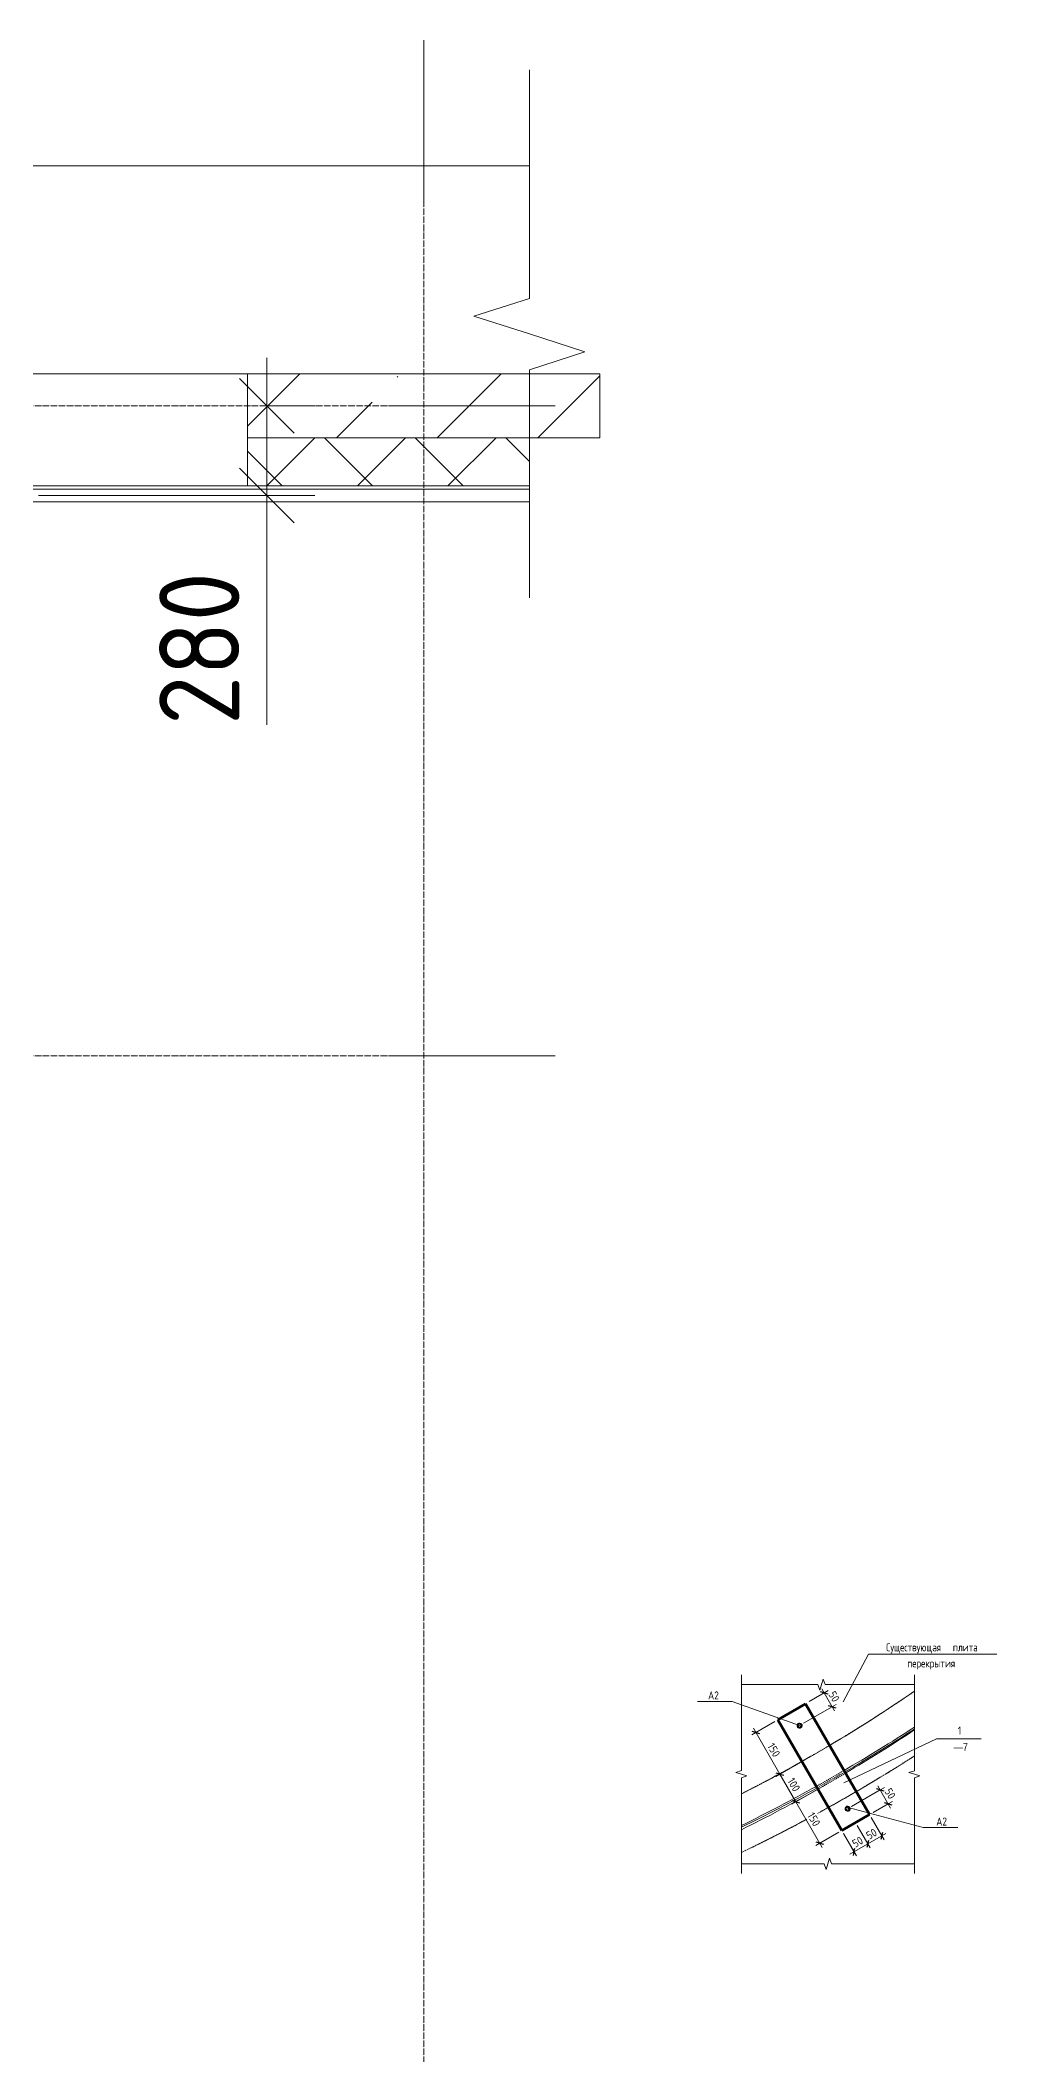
# Model space of a CAD drawing. Header units: millimetres. Extents: x 44859 to 70796, y 2088 to 13060.
# Drawn here: x 66352 to 69338, y 6389 to 12682 of the extents above; entities that cross this region are included whole.
import ezdxf

# ---------------------------------------------------------------- set-up
doc = ezdxf.new("R2010")
doc.units = ezdxf.units.MM
for name, pattern in [('01 Штриховая _2 мм_', [3, 2, -1]), ('01 Штриховая _4 мм_', [6, 3.5, -2.5]), ('02 Штрихпунктирная _20 мм_', [25, 20, -2.5, 0, -2.5])]:
    doc.linetypes.add(name, pattern=pattern)
for name, color, linetype, lineweight in [('AA_Dim', 7, 'Continuous', 9), ('AA_Dim-10', 7, 'Continuous', 9), ('AA_Dim-100', 7, 'Continuous', 9), ('AA_Linii', 7, 'Continuous', 9), ('AA_Oformlenie', 7, 'Continuous', 9), ('AA_Vinoska', 7, 'Continuous', 9), ('AF_Balki', 7, 'Continuous', 20), ('KR_Detal', 7, 'Continuous', 18), ('KR_Fundament', 7, 'Continuous', 20), ('Оси', 7, 'Continuous', 9)]:
    doc.layers.add(name, color=color, linetype=linetype, lineweight=lineweight)
doc.styles.add('GOST Common_2', font='GOST_Common.ttf', dxfattribs={"width": 0.85, "height": 25})
doc.styles.add('ISOCPEUR_4', font='isocpeur.TTF', dxfattribs={"width": 0.9, "height": 250})
doc.styles.add('ISOCPEUR_8', font='isocpeur.TTF', dxfattribs={"width": 0.9, "height": 25})
doc.styles.add('ISOCPEUR_9', font='isocpeur.TTF', dxfattribs={"width": 0.85, "height": 25})
doc.styles.add('Mipgost', font='mipgost.ttf', dxfattribs={"width": 0.85, "height": 25})
doc.dimstyles.new('05_Округл_5мм__непрозр__2', dxfattribs={"dimscale": 304.8, "dimtxt": 25.068874, "dimasz": 0.055774, "dimexe": 0.049213, "dimexo": 0.032808, "dimgap": 0.003281, "dimtad": 1, "dimdec": 0, "dimrnd": 5, "dimdsep": 46, "dimtxsty": 'ISOCPEUR_8', "dimblk1": 'OBLIQUE', "dimblk2": 'OBLIQUE', "dimsah": 1, "dimcen": 0.09, "dimdle": 0.049213, "dimazin": 0, "dimtfac": 1, "dimtdec": 4, "dimtix": 1, "dimtmove": 0, "dimatfit": 3, "dimfxl": 1, "dimtvp": 1, "dimtfill": 1, "dimtolj": 1, "dimtzin": 0, "dimlwd": 18, "dimlwe": 18, "dimarcsym": 2})
doc.dimstyles.new('05_Округл_5мм__прозр__1', dxfattribs={"dimscale": 304.8, "dimtxt": 250.688742, "dimasz": 0.557743, "dimexe": 0.492126, "dimexo": 0.328084, "dimgap": 0.032808, "dimtad": 1, "dimdec": 0, "dimrnd": 5, "dimdsep": 46, "dimtxsty": 'ISOCPEUR_4', "dimblk1": 'OBLIQUE', "dimblk2": 'OBLIQUE', "dimsah": 1, "dimcen": 0.09, "dimdle": 0.492126, "dimazin": 0, "dimtfac": 1, "dimtdec": 4, "dimtix": 1, "dimtmove": 1, "dimatfit": 3, "dimfxl": 1, "dimtvp": 1, "dimtolj": 1, "dimtzin": 0, "dimlwd": 18, "dimlwe": 18, "dimarcsym": 2})
doc.dimstyles.new('05_Округл_5мм__прозр__2', dxfattribs={"dimscale": 304.8, "dimtxt": 25.068874, "dimasz": 0.055774, "dimexe": 0.049213, "dimexo": 0.032808, "dimgap": 0.003281, "dimtad": 1, "dimdec": 0, "dimrnd": 5, "dimdsep": 46, "dimtxsty": 'ISOCPEUR_8', "dimblk1": 'OBLIQUE', "dimblk2": 'OBLIQUE', "dimsah": 1, "dimcen": 0.09, "dimdle": 0.049213, "dimazin": 0, "dimtfac": 1, "dimtdec": 4, "dimtix": 1, "dimtmove": 0, "dimatfit": 3, "dimfxl": 1, "dimtvp": 1, "dimtolj": 1, "dimtzin": 0, "dimlwd": 18, "dimlwe": 18, "dimarcsym": 2})

# ---------------------------------------------------------------- blocks, each defined once
blk = doc.blocks.new('252_Швеллер полки параллельные _НесКаркас_Балка_ - 20П-4066187-Схема расположения плиты покрытия входной группы')
at = {"layer": 'AF_Balki', "linetype": '01 Штриховая _4 мм_', "lineweight": 18}
for p, q in [((4181, 1547.4), (4229.1, 1488.6)), ((-24.2, -20.7), (-23.9, 55.3))]:
    blk.add_line(p, q, dxfattribs=at)
for radius, start, end in [(6603.8, 269.79264, 309.28044), (6674.6, 269.79264, 309.28044), (6679.8, 269.79264, 309.28044), (6674.6, 306.63321, 309.14202), (6674.6, 305.80092, 306.6119), (6674.6, 303.97235, 305.70864), (6674.6, 302.96194, 303.94718), (6674.6, 301.30415, 302.90657), (6674.6, 300.23422, 301.27339), (6674.6, 298.62231, 300.19467), (6674.6, 297.54359, 298.58276), (6674.6, 295.91041, 297.51282), (6674.6, 294.8698, 295.85504), (6674.6, 293.10834, 294.84463), (6674.6, 292.20507, 293.01605), (6674.6, 289.67496, 292.18377), (6674.6, 286.88931, 289.39812), (6674.6, 286.05702, 286.86801), (6674.6, 284.22845, 285.96474), (6674.6, 281.56025, 283.16267), (6674.6, 283.21804, 284.20328), (6674.6, 277.79969, 278.83886), (6674.6, 278.87841, 280.45077), (6674.6, 280.49032, 281.52949), (6674.6, 273.36444, 275.10073), (6674.6, 275.1259, 276.11114), (6674.6, 276.16651, 277.76893), (6674.6, 269.93106, 272.43987), (6674.6, 272.46117, 273.27216)]:
    blk.add_arc((0, 6659.1), radius, start, end, dxfattribs=at)
blk = doc.blocks.new('011_ЛинияОбрыва _ЭлУзла_Линия_ - Тип 1-4121639-Схема расположения плиты покрытия входной группы')
at = {"layer": 'AA_Oformlenie'}
blk.add_line((8662.6, 0), (17100, 0), dxfattribs=at)
blk = doc.blocks.new('011_ЛинияОбрыва _ЭлУзла_Линия_ - Тип 1-4120930-Схема расположения плиты покрытия входной группы')
at = {"layer": 'AA_Oformlenie'}
for p, q in [((0, 0), (415, 0)), ((637.6, 0), (650, 0)), ((650, 0), (850, 0)), ((850, 0), (1050, 0))]:
    blk.add_line(p, q, dxfattribs=at)
blk = doc.blocks.new('354_Прокат Лист _НесКаркас_РабПлоск_ - 354_Прокат Лист _НесКаркас_РабПлоск_-4124492-Схема расположения плиты покрытия входа - фрагмент 1')
at = {"layer": 'AF_Balki', "lineweight": 50}
for p, q in [((0, -200), (0, 200)), ((0, 200), (100, 200)), ((100, 200), (100, -200)), ((100, -200), (0, -200))]:
    blk.add_line(p, q, dxfattribs=at)
blk = doc.blocks.new('354_Анкер клиновой _СоедНесК_РабПлоск_ - M8x75_20-4124647-Схема расположения плиты покрытия входа - фрагмент 1')
at = {"layer": 'KR_Detal', "lineweight": 20}
for start, end in [(120, 180), (90, 120), (60, 90), (360, 60), (180, 240), (240, 270), (270, 300), (300, 360)]:
    blk.add_arc((0, 0), 6.5, start, end, dxfattribs=at)
for points in [[(-6.5, 3.8), (-6, 4), (-4.9, 4.7), (-3.8, 5.3), (-3.2, 5.6)], [(-6.5, 0), (-6.5, 0.7), (-6.5, 2), (-6.5, 3.2), (-6.5, 3.8)], [(-3.2, 5.6), (-2.7, 6), (-1.6, 6.6), (-0.5, 7.2), (0, 7.5)], [(0, 7.5), (0.5, 7.2), (1.6, 6.6), (2.7, 6), (3.3, 5.6)], [(3.3, 5.6), (3.8, 5.3), (4.9, 4.7), (6, 4), (6.5, 3.8)], [(6.5, 3.8), (6.5, 3.2), (6.5, 2), (6.5, 0.7), (6.5, 0)], [(-6.5, -3.8), (-6.5, -3.2), (-6.5, -2), (-6.5, -0.7), (-6.5, 0)], [(-3.2, -5.6), (-3.8, -5.3), (-4.9, -4.7), (-6, -4), (-6.5, -3.8)], [(0, -7.5), (-0.5, -7.2), (-1.6, -6.6), (-2.7, -6), (-3.2, -5.6)], [(3.3, -5.6), (2.7, -6), (1.6, -6.6), (0.5, -7.2), (0, -7.5)], [(6.5, -3.8), (6, -4), (4.9, -4.7), (3.8, -5.3), (3.3, -5.6)], [(6.5, 0), (6.5, -0.7), (6.5, -2), (6.5, -3.2), (6.5, -3.8)]]:
    blk.add_open_spline(points, degree=3, dxfattribs=at)
blk = doc.blocks.new('252_Швеллер полки параллельные _НесКаркас_Балка_ - 20П-4066185-Схема расположения плиты покрытия входа - фрагмент 1')
at = {"layer": 'AF_Balki', "linetype": '01 Штриховая _4 мм_', "lineweight": 9}
blk.add_line((2147.4, 417.2), (2163.4, 424.6), dxfattribs=at)
at = {"layer": 'AF_Balki', "linetype": '01 Штриховая _4 мм_', "lineweight": 9, "flags": 128}
for points in [[(2602.7, 656.1), (2619.2, 665.7), (2692, 710)], [(2397.5, 541.3), (2448.2, 568.2), (2534.2, 616.1), (2584.3, 645.3)], [(2177.3, 431), (2185, 434.6), (2273.6, 477.4), (2361.3, 522), (2378.5, 531.1)]]:
    blk.add_lwpolyline(points, dxfattribs=at)
at = {"layer": 'AF_Balki'}
for start, end in [(299.35463, 302.29287), (295.23277, 298.21801)]:
    blk.add_arc((0, 5062.7), 5042, start, end, dxfattribs=at)
at = {"layer": 'AF_Balki', "lineweight": 9}
for start, end in [(299.35448, 302.2526), (295.19744, 298.21912)]:
    blk.add_arc((0, 5062.7), 5047.2, start, end, dxfattribs=at)
at = {"layer": 'AF_Balki', "linetype": '01 Штриховая _4 мм_', "lineweight": 9}
for radius, start, end in [(5118, 294.81082, 301.74438), (5042, 298.21858, 299.35406), (5047.2, 298.21968, 299.35392)]:
    blk.add_arc((0, 5062.7), radius, start, end, dxfattribs=at)
blk = doc.blocks.new('354_Шайба_ГОСТ 11371-78_СоедНесК_РабПлоск_ - Шайба_ГОСТ 11371-78-V10-Схема расположения плиты покрытия входа - фрагмент 1')
at = {"layer": 'KR_Detal', "lineweight": 20}
for start, end in [(0, 180), (180, 0)]:
    blk.add_arc((0, 0), 8, start, end, dxfattribs=at)
at = {"layer": 'KR_Detal', "linetype": '01 Штриховая _4 мм_', "lineweight": 9}
for start, end in [(0, 180), (180, 360)]:
    blk.add_arc((0, 0), 4.2, start, end, dxfattribs=at)
blk = doc.blocks.new('011_ЛинияОбрыва _ЭлУзла_Линия_ - Тип 1-3921515-Схема расположения плиты покрытия входа - фрагмент 1')
at = {"layer": 'AA_Oformlenie'}
for p, q in [((40, 0), (279, 0)), ((301.3, 0), (580, 0))]:
    blk.add_line(p, q, dxfattribs=at)
blk = doc.blocks.new('011_ЛинияОбрыва _ЭлУзла_Линия_ - Тип 1-4125547-Схема расположения плиты покрытия входа - фрагмент 1')
at = {"layer": 'AA_Oformlenie'}
for p, q in [((0, 0), (259, 0)), ((281.3, 0), (540, 0))]:
    blk.add_line(p, q, dxfattribs=at)
blk = doc.blocks.new('011_ЛинияОбрыва _ЭлУзла_Линия_ - Тип 1-4125472-Схема расположения плиты покрытия входа - фрагмент 1')
at = {"layer": 'AA_Oformlenie'}
for p, q in [((0, 0), (269, 0)), ((291.3, 0), (560, 0))]:
    blk.add_line(p, q, dxfattribs=at)
blk = doc.blocks.new('DIMBLOCK29-Схема расположения плиты покрытия входной группы')
at = {"layer": 'AA_Dim-100', "lineweight": 18}
for p, q in [((67059, 11110), (67059, 11690)), ((67038.8, 11540), (67209, 11540)), ((67059, 11540), (67038.8, 11540)), ((67059, 11111.2), (67059, 11400)), ((66345.7, 11260), (67209, 11260)), ((67059, 11260), (66345.7, 11260)), ((67059, 10543), (67059, 11111.2))]:
    blk.add_line(p, q, dxfattribs=at)
at = {"layer": 'AA_Dim-100', "lineweight": 30}
for p, q in [((67059, 11540), (66974, 11625)), ((67059, 11540), (67144, 11455)), ((67059, 11260), (66974, 11345)), ((67059, 11260), (67144, 11175))]:
    blk.add_line(p, q, dxfattribs=at)
at = {"layer": 'AA_Dim-100', "color": 0, "lineweight": 18, "insert": (66723.3, 10543), "char_height": 250, "width": 561.921, "attachment_point": 1, "rotation": 90, "line_spacing_factor": 1.135194, "style": 'ISOCPEUR_4'}
blk.add_mtext('280', dxfattribs=at)
blk = doc.blocks.new('_Oblique')
at = {"color": 0, "linetype": 'ByBlock', "lineweight": -2}
blk.add_line((-0.5, -0.5), (0.5, 0.5), dxfattribs=at)
blk = doc.blocks.new('DIMBLOCK38-Схема расположения плиты покрытия входа - фрагмент 1')
at = {"layer": 'AA_Dim-10', "lineweight": 18}
for p, q in [((68645.5, 7430.6), (68572.9, 7388.7)), ((68585.9, 7396.2), (68645.5, 7430.6)), ((68578.4, 7409.2), (68661.3, 7265.5)), ((68758, 7321.4), (68648.3, 7258)), ((68661.3, 7265.5), (68758, 7321.4))]:
    blk.add_line(p, q, dxfattribs=at)
at = {"layer": 'AA_Dim-10', "lineweight": 30}
for p, q in [((68585.9, 7396.2), (68574.3, 7399.3)), ((68585.9, 7396.2), (68597.5, 7393.1)), ((68661.3, 7265.5), (68649.7, 7268.6)), ((68661.3, 7265.5), (68672.9, 7262.4))]:
    blk.add_line(p, q, dxfattribs=at)
at = {"layer": 'AA_Dim-10', "color": 0, "lineweight": 18, "insert": (68642.1, 7365.9), "char_height": 25, "width": 50.516, "attachment_point": 1, "rotation": 300, "line_spacing_factor": 1.135194, "style": 'ISOCPEUR_8', "bg_fill": 3, "box_fill_scale": 1.25, "bg_fill_color": 256, "bg_fill_true_color": 13158600, "bg_fill_transparency": 0}
blk.add_mtext('150', dxfattribs=at)
blk = doc.blocks.new('DIMBLOCK39-Схема расположения плиты покрытия входа - фрагмент 1')
at = {"layer": 'AA_Dim-10', "lineweight": 18}
for p, q in [((68758, 7321.4), (68648.3, 7258)), ((68661.3, 7265.5), (68758, 7321.4)), ((68661.3, 7265.5), (68711.3, 7178.9)), ((68808, 7234.8), (68698.3, 7171.4)), ((68711.3, 7178.9), (68808, 7234.8))]:
    blk.add_line(p, q, dxfattribs=at)
at = {"layer": 'AA_Dim-10', "lineweight": 30}
for p, q in [((68661.3, 7265.5), (68649.7, 7268.6)), ((68661.3, 7265.5), (68672.9, 7262.4)), ((68711.3, 7178.9), (68699.7, 7182)), ((68711.3, 7178.9), (68722.9, 7175.8))]:
    blk.add_line(p, q, dxfattribs=at)
at = {"layer": 'AA_Dim-10', "color": 0, "lineweight": 18, "insert": (68704.8, 7257.2), "char_height": 25, "width": 50.516, "attachment_point": 1, "rotation": 300, "line_spacing_factor": 1.135194, "style": 'ISOCPEUR_8', "bg_fill": 3, "box_fill_scale": 1.25, "bg_fill_color": 256, "bg_fill_true_color": 13158600, "bg_fill_transparency": 0}
blk.add_mtext('100', dxfattribs=at)
blk = doc.blocks.new('DIMBLOCK40-Схема расположения плиты покрытия входа - фрагмент 1')
at = {"layer": 'AA_Dim-10', "lineweight": 18}
for p, q in [((68808, 7234.8), (68698.3, 7171.4)), ((68711.3, 7178.9), (68808, 7234.8)), ((68711.3, 7178.9), (68793.4, 7036.8)), ((68845.5, 7084.2), (68772.9, 7042.3)), ((68785.9, 7049.8), (68845.5, 7084.2))]:
    blk.add_line(p, q, dxfattribs=at)
at = {"layer": 'AA_Dim-10', "lineweight": 30}
for p, q in [((68711.3, 7178.9), (68699.7, 7182)), ((68711.3, 7178.9), (68722.9, 7175.8)), ((68785.9, 7049.8), (68774.3, 7052.9)), ((68785.9, 7049.8), (68797.5, 7046.6))]:
    blk.add_line(p, q, dxfattribs=at)
at = {"layer": 'AA_Dim-10', "color": 0, "lineweight": 18, "insert": (68767.1, 7149.4), "char_height": 25, "width": 50.516, "attachment_point": 1, "rotation": 300, "line_spacing_factor": 1.135194, "style": 'ISOCPEUR_8', "bg_fill": 3, "box_fill_scale": 1.25, "bg_fill_color": 256, "bg_fill_true_color": 13158600, "bg_fill_transparency": 0}
blk.add_mtext('150', dxfattribs=at)
blk = doc.blocks.new('DIMBLOCK41-Схема расположения плиты покрытия входа - фрагмент 1')
at = {"layer": 'AA_Dim-10', "lineweight": 18}
for p, q in [((68945.8, 7130.5), (68986.5, 7060)), ((68979, 7073), (68945.8, 7130.5)), ((68902.5, 7105.5), (68943.2, 7035)), ((68935.7, 7048), (68902.5, 7105.5)), ((68992, 7080.5), (68935.7, 7048))]:
    blk.add_line(p, q, dxfattribs=at)
at = {"layer": 'AA_Dim-10', "lineweight": 30}
for p, q in [((68935.7, 7048), (68932.6, 7036.4)), ((68935.7, 7048), (68938.8, 7059.6)), ((68979, 7073), (68975.9, 7061.4)), ((68979, 7073), (68982.1, 7084.6))]:
    blk.add_line(p, q, dxfattribs=at)
at = {"layer": 'AA_Dim-10', "color": 0, "lineweight": 18, "insert": (68927.1, 7081.8), "char_height": 25, "width": 37.461, "attachment_point": 1, "rotation": 30, "line_spacing_factor": 1.135194, "style": 'ISOCPEUR_8'}
blk.add_mtext('50', dxfattribs=at)
blk = doc.blocks.new('DIMBLOCK42-Схема расположения плиты покрытия входа - фрагмент 1')
at = {"layer": 'AA_Dim-10', "lineweight": 18}
for p, q in [((68859.2, 7080.5), (68899.9, 7010)), ((68892.4, 7023), (68859.2, 7080.5)), ((68935.7, 7048), (68879.4, 7015.5)), ((68902.5, 7105.5), (68943.2, 7035)), ((68935.7, 7048), (68902.5, 7105.5))]:
    blk.add_line(p, q, dxfattribs=at)
at = {"layer": 'AA_Dim-10', "lineweight": 30}
for p, q in [((68935.7, 7048), (68932.6, 7036.4)), ((68935.7, 7048), (68938.8, 7059.6)), ((68892.4, 7023), (68889.3, 7011.4)), ((68892.4, 7023), (68895.5, 7034.6))]:
    blk.add_line(p, q, dxfattribs=at)
at = {"layer": 'AA_Dim-10', "color": 0, "lineweight": 18, "insert": (68883.8, 7056.8), "char_height": 25, "width": 37.461, "attachment_point": 1, "rotation": 30, "line_spacing_factor": 1.135194, "style": 'ISOCPEUR_8'}
blk.add_mtext('50', dxfattribs=at)
blk = doc.blocks.new('DIMBLOCK43-Схема расположения плиты покрытия входа - фрагмент 1')
at = {"layer": 'AA_Dim-10', "lineweight": 18}
for p, q in [((68884.8, 7164.6), (68987.2, 7223.7)), ((68974.2, 7216.2), (68884.8, 7164.6)), ((68952, 7145.7), (69012.2, 7180.4)), ((68966.7, 7229.2), (69006.7, 7159.9)), ((68999.2, 7172.9), (68952, 7145.7))]:
    blk.add_line(p, q, dxfattribs=at)
at = {"layer": 'AA_Dim-10', "lineweight": 30}
for p, q in [((68974.2, 7216.2), (68962.6, 7219.3)), ((68974.2, 7216.2), (68985.8, 7213.1)), ((68999.2, 7172.9), (68987.6, 7176)), ((68999.2, 7172.9), (69010.8, 7169.8))]:
    blk.add_line(p, q, dxfattribs=at)
at = {"layer": 'AA_Dim-10', "color": 0, "lineweight": 18, "insert": (69008, 7224.9), "char_height": 25, "width": 37.461, "attachment_point": 1, "rotation": 300, "line_spacing_factor": 1.135194, "style": 'ISOCPEUR_8'}
blk.add_mtext('50', dxfattribs=at)
blk = doc.blocks.new('DIMBLOCK44-Схема расположения плиты покрытия входа - фрагмент 1')
at = {"layer": 'AA_Dim-10', "lineweight": 18}
for p, q in [((68752, 7492.1), (68812.2, 7526.8)), ((68799.2, 7519.3), (68752, 7492.1)), ((68791.7, 7532.3), (68831.7, 7463)), ((68734.8, 7424.4), (68837.2, 7483.5)), ((68824.2, 7476), (68734.8, 7424.4))]:
    blk.add_line(p, q, dxfattribs=at)
at = {"layer": 'AA_Dim-10', "lineweight": 30}
for p, q in [((68799.2, 7519.3), (68787.6, 7522.4)), ((68799.2, 7519.3), (68810.8, 7516.2)), ((68824.2, 7476), (68812.6, 7479.1)), ((68824.2, 7476), (68835.8, 7472.9))]:
    blk.add_line(p, q, dxfattribs=at)
at = {"layer": 'AA_Dim-10', "color": 0, "lineweight": 18, "insert": (68833, 7528), "char_height": 25, "width": 37.461, "attachment_point": 1, "rotation": 300, "line_spacing_factor": 1.135194, "style": 'ISOCPEUR_8'}
blk.add_mtext('50', dxfattribs=at)
blk = doc.blocks.new('010_Текст с выноской - Текст 2 строки-3712182-Схема расположения плиты покрытия входа - фрагмент 1')
at = {"layer": 'AA_Vinoska'}
blk.add_line((-20, 0), (20, 0), dxfattribs=at)
blk = doc.blocks.new('043_М_Балки_Полка - Позиция_Наименование_дп14-4035921-Схема расположения плиты покрытия входа - фрагмент 1')
at = {"layer": 'AA_Vinoska'}
blk.add_line((-7, 0), (7, 0), dxfattribs=at)
blk = doc.blocks.new('044_М_Универсальная с полкой - Марка-3031129-Схема расположения плиты покрытия входа - фрагмент 1')
at = {"layer": 'AA_Vinoska'}
blk.add_line((-5, 0), (5, 0), dxfattribs=at)

msp = doc.modelspace()

# ---------------------------------------------------------------- hatches: boundary and pattern name
at = {"layer": 'AA_Oformlenie'}
h = msp.add_hatch(dxfattribs=at)
h.set_pattern_fill('FP_2', color=250, style=0, pattern_type=2)
h.set_pattern_definition([(45, (18433.74, 0), (-314.309, 314.309), []), (45, (18748.05, 0), (-314.309, 314.309), [555.625, -111.125, 3.353, -107.772])])
h.paths.add_polyline_path([(58701.1759, 11440), (59720.8429, 11440), (59720.8429, 11640), (58701.1759, 11640)])
h.paths.add_polyline_path([(66998.8034, 11440), (68098.8034, 11440), (68098.8034, 11640), (66998.8034, 11640)])
h.paths.add_polyline_path([(61420.8429, 11440), (65688.8034, 11440), (65688.8034, 11640), (61420.8429, 11640)])
h.paths.add_polyline_path([(50158.4131, 11440), (50988.8756, 11440), (50988.8756, 11640), (50158.4131, 11640), (50158.4131, 11489.0118)])
h.paths.add_polyline_path([(57001.1569, 11440), (57001.1569, 11640), (52297.0989, 11640), (52297.0989, 11440)])
h = msp.add_hatch(dxfattribs=at)
h.set_pattern_fill('FP_1', color=250, style=0, pattern_type=2)
h.set_pattern_definition([(45, (18433.74, 0), (-141.42136, 141.42136), []), (135, (18433.74, 0), (-141.42136, -141.42136), [])])
h.paths.add_polyline_path([(67878.8034, 11290), (67878.8034, 11440), (66998.8034, 11440), (66998.8034, 11290)])

# ---------------------------------------------------------------- linework, layer by layer
at = {"layer": 'AA_Linii', "lineweight": 18}
for p, q in [((65688.8034, 11640), (66998.8034, 11640)), ((66998.8034, 11640), (67878.8034, 11640)), ((66998.8034, 11440), (66998.8034, 11640)), ((66998.8034, 11640), (67878.8034, 11640)), ((67878.8034, 11440), (66998.8034, 11440)), ((66998.8034, 11440), (67878.8034, 11440)), ((66998.8034, 11290), (66998.8034, 11440)), ((67878.8034, 11440), (66998.8034, 11440)), ((66998.8034, 11440), (67878.8034, 11440)), ((63960.646, 11290), (67878.8034, 11290)), ((63960.646, 11280), (67878.8034, 11280)), ((65688.8034, 11290), (66998.8034, 11290)), ((67878.8034, 11290), (66998.8034, 11290)), ((63961.8069, 11240), (67877.0714, 11240))]:
    msp.add_line(p, q, dxfattribs=at)
at = {"layer": 'AA_Linii'}
for p, q in [((66998.8034, 11640), (66998.8034, 11440)), ((68098.8034, 11640), (66998.8034, 11640)), ((68098.8034, 11440), (68098.8034, 11640)), ((67878.8034, 11440), (66998.8034, 11440)), ((66998.8034, 11440), (66998.8034, 11290)), ((66998.8034, 11440), (68098.8034, 11440)), ((66998.8034, 11290), (67878.8034, 11290))]:
    msp.add_line(p, q, dxfattribs=at)
at = {"layer": 'AA_Linii', "lineweight": 20}
for p, q in [((68722.4915, 7417.305), (68726.1288, 7419.405)), ((68872.4915, 7157.4974), (68876.1288, 7159.5974))]:
    msp.add_line(p, q, dxfattribs=at)
at = {"layer": 'AA_Linii', "linetype": '01 Штриховая _2 мм_', "lineweight": 20}
msp.add_arc((66391.6915, 11440), 4750, 296.90365841, 304.48606123, dxfattribs=at)
at = {"layer": 'AA_Linii', "lineweight": 20}
for start, end in [(300.68979187, 304.48596327), (296.90455127, 299.48354128)]:
    msp.add_arc((66391.6915, 11440), 4750, start, end, dxfattribs=at)
at = {"layer": 'AA_Vinoska'}
for p, q in [((67878.8034, 12290), (67878.8034, 12590)), ((67878.8034, 11875), (67705.5983, 11820)), ((67705.5983, 11820), (67878.8034, 11765)), ((68052.1037, 11708.6913), (67878.8034, 11765)), ((67878.8034, 11652.3827), (68052.1037, 11708.6913)), ((67878.8034, 11240), (67878.8034, 10940)), ((68858.6426, 7491.194), (68937.9404, 7640.5299)), ((68540.9154, 7545.506), (68540.9154, 7575.506)), ((68796.5463, 7562.836), (68790.9154, 7545.506)), ((68802.1771, 7545.506), (68796.5463, 7562.836)), ((69080.9154, 7545.506), (69080.9154, 7575.506)), ((68511.5862, 7492.9198), (68504.1851, 7492.9198)), ((68779.9154, 7545.506), (68785.4154, 7528.1855)), ((68785.4154, 7528.1855), (68790.9154, 7545.506)), ((68540.9154, 7276.7677), (68523.5854, 7271.1369)), ((68523.5854, 7271.1369), (68540.9154, 7265.506)), ((68558.2359, 7260.006), (68540.9154, 7265.506)), ((68540.9154, 7254.506), (68558.2359, 7260.006)), ((69080.9154, 7276.506), (69063.5949, 7271.006)), ((69063.5949, 7271.006), (69080.9154, 7265.506)), ((69098.2454, 7259.8751), (69080.9154, 7265.506)), ((69080.9154, 7254.2443), (69098.2454, 7259.8751)), ((69108.7568, 7098.932), (69116.6178, 7098.932)), ((68540.9154, 6985.506), (68540.9154, 6955.506)), ((68799.6537, 6985.506), (68805.2845, 6968.176)), ((68805.2845, 6968.176), (68810.9154, 6985.506)), ((68816.4154, 7002.8265), (68810.9154, 6985.506)), ((68821.9154, 6985.506), (68816.4154, 7002.8265)), ((69080.9154, 6985.506), (69080.9154, 6955.506))]:
    msp.add_line(p, q, dxfattribs=at)
at = {"layer": 'KR_Fundament'}
msp.add_line((68977.1854, 7336.6208), (68978.0533, 7337.1678), dxfattribs=at)
for start, end in [(300.67580612, 303.6873234), (296.30501184, 299.49421847)]:
    msp.add_arc((66391.6915, 11440), 4850, start, end, dxfattribs=at)
at = {"layer": 'KR_Fundament', "linetype": '01 Штриховая _4 мм_', "lineweight": 9}
msp.add_arc((66391.6915, 11440), 4850, 299.49480459, 300.67521999, dxfattribs=at)
at = {"layer": 'Оси'}
for p, q in [((67548.8034, 12681.8629), (67548.8034, 12181.8629)), ((67958.9685, 11540), (67458.9685, 11540)), ((67958.9685, 9510), (67458.9685, 9510))]:
    msp.add_line(p, q, dxfattribs=at)
at = {"layer": 'Оси', "linetype": '02 Штрихпунктирная _20 мм_'}
for p, q in [((67548.8034, 12181.8629), (67548.8034, 3405.5937)), ((67458.9685, 11540), (49139.1194, 11540)), ((67458.9685, 9510), (49139.1194, 9510))]:
    msp.add_line(p, q, dxfattribs=at)

# ---------------------------------------------------------------- block references
at = {"layer": 'AA_Oformlenie'}
for name, p in [('011_ЛинияОбрыва _ЭлУзла_Линия_ - Тип 1-4121639-Схема расположения плиты покрытия входной группы', (50778.8034, 12290)), ('011_ЛинияОбрыва _ЭлУзла_Линия_ - Тип 1-3921515-Схема расположения плиты покрытия входа - фрагмент 1', (68500.9154, 7545.506))]:
    msp.add_blockref(name, p, dxfattribs=at)
for name, p, rotation in [('011_ЛинияОбрыва _ЭлУзла_Линия_ - Тип 1-4120930-Схема расположения плиты покрытия входной группы', (67878.8034, 12290), 270), ('011_ЛинияОбрыва _ЭлУзла_Линия_ - Тип 1-4125472-Схема расположения плиты покрытия входа - фрагмент 1', (68540.9154, 6985.506), 90), ('011_ЛинияОбрыва _ЭлУзла_Линия_ - Тип 1-4125472-Схема расположения плиты покрытия входа - фрагмент 1', (69080.9154, 7545.506), 270), ('011_ЛинияОбрыва _ЭлУзла_Линия_ - Тип 1-4125547-Схема расположения плиты покрытия входа - фрагмент 1', (69080.9154, 6985.506), 180)]:
    msp.add_blockref(name, p, dxfattribs=dict(at, rotation=rotation))
at = {"layer": 'AA_Vinoska'}
for name, p, xscale, yscale, zscale in [('010_Текст с выноской - Текст 2 строки-3712182-Схема расположения плиты покрытия входа - фрагмент 1', (69137.9404, 7640.5299), 10, 10, 10), ('044_М_Универсальная с полкой - Марка-3031129-Схема расположения плиты покрытия входа - фрагмент 1', (68454.1851, 7492.9198), 9.999999999999996, 9.999999999999996, 9.999999999999996), ('043_М_Балки_Полка - Позиция_Наименование_дп14-4035921-Схема расположения плиты покрытия входа - фрагмент 1', (69219.617, 7376.2364), 9.999999999999996, 9.999999999999996, 9.999999999999996), ('044_М_Универсальная с полкой - Марка-3031129-Схема расположения плиты покрытия входа - фрагмент 1', (69166.6178, 7098.932), 9.999999999999996, 9.999999999999996, 9.999999999999996)]:
    msp.add_blockref(name, p, dxfattribs=dict(at, xscale=xscale, yscale=yscale, zscale=zscale))
at = {"layer": 'AF_Balki', "linetype": '01 Штриховая _4 мм_', "lineweight": 18, "rotation": 44.93650529654894}
msp.add_blockref('252_Швеллер полки параллельные _НесКаркас_Балка_ - 20П-4066187-Схема расположения плиты покрытия входной группы', (63912.3021, 6726.0669), dxfattribs=at)
at = {"layer": 'AF_Balki', "lineweight": 50, "rotation": 30.00000000000131}
msp.add_blockref('354_Прокат Лист _НесКаркас_РабПлоск_ - 354_Прокат Лист _НесКаркас_РабПлоск_-4124492-Схема расположения плиты покрытия входа - фрагмент 1', (68754.1902, 7262.4012), dxfattribs=at)
at = {"layer": 'AF_Balki', "linetype": '01 Штриховая _4 мм_', "lineweight": 9, "rotation": 0.8840322837783369}
msp.add_blockref('252_Швеллер полки параллельные _НесКаркас_Балка_ - 20П-4066185-Схема расположения плиты покрытия входа - фрагмент 1', (66400.2176, 6570.7923), dxfattribs=at)
at = {"layer": 'KR_Detal', "linetype": '01 Штриховая _4 мм_', "lineweight": 9, "rotation": 15.00000000000081}
for p in [(68722.4915, 7417.305), (68872.4915, 7157.4974)]:
    msp.add_blockref('354_Шайба_ГОСТ 11371-78_СоедНесК_РабПлоск_ - Шайба_ГОСТ 11371-78-V10-Схема расположения плиты покрытия входа - фрагмент 1', p, dxfattribs=at)
at = {"layer": 'KR_Detal', "lineweight": 20, "rotation": 15.00000000000081}
for p in [(68722.4915, 7417.305), (68872.4915, 7157.4974)]:
    msp.add_blockref('354_Анкер клиновой _СоедНесК_РабПлоск_ - M8x75_20-4124647-Схема расположения плиты покрытия входа - фрагмент 1', p, dxfattribs=at)

# ---------------------------------------------------------------- texts
at = {"layer": 'AA_Vinoska', "char_height": 25, "attachment_point": 1}
for s, insert, width, style in [('Существующая', (68992.4232, 7674.3529), 243.953506, 'GOST Common_2'), ('перекрытия', (69058.7657, 7624.3529), 190.801625, 'GOST Common_2'), ('\\fGOST Common|b0|i0|c204|p34|;\\W.85; ', (69193.705, 7674.3529), 8.858647, 'GOST Common_2'), ('плита', (69201.0141, 7674.3529), 98.807984, 'GOST Common_2'), ('\\fISOCPEUR|b0|i0|c204|p34|;\\W.85;А', (68436.7601, 7524.0975), 23.168769, 'ISOCPEUR_9'), ('\\fISOCPEUR|b0|i0|c204|p34|;\\W.85;2', (68455.8763, 7524.0975), 18.398728, 'ISOCPEUR_9'), ('—7', (69203.9555, 7363.1379), 43.6118, 'Mipgost'), ('\\fISOCPEUR|b0|i0|c204|p34|;\\W.85;1', (69216.578, 7414.1715), 12.947253, 'ISOCPEUR_9'), ('\\fISOCPEUR|b0|i0|c204|p34|;\\W.85;А', (69149.1928, 7130.1097), 23.168769, 'ISOCPEUR_9'), ('\\fISOCPEUR|b0|i0|c204|p34|;\\W.85;2', (69168.3089, 7130.1097), 18.398728, 'ISOCPEUR_9')]:
    msp.add_mtext(s, dxfattribs=dict(at, insert=insert, width=width, style=style))

# ---------------------------------------------------------------- dimensions: what is measured, and where the dimension line sits
at = {"layer": 'AA_Dim', "lineweight": 18}
dim = msp.add_linear_dim(base=(67059.0022, 11540), p1=(66245.7111, 11260), p2=(66938.794, 11540), angle=90, dimstyle='05_Округл_5мм__прозр__1', override={"dimpost": '<>', "dimfxl": 747.505132}, dxfattribs=at)
dim.commit()
dim.dimension.update_dxf_attribs({"geometry": 'DIMBLOCK29-Схема расположения плиты покрытия входной группы', "text_midpoint": (66889.9892, 10823.9227), "dimtype": 160, "text_rotation": 90})
dim = msp.add_linear_dim(base=(68935.7036, 7048.0107), p1=(68940.7927, 7139.1962), p2=(68897.4915, 7114.1962), angle=30, dimstyle='05_Округл_5мм__прозр__2', override={"dimpost": '<>', "dimfxl": 50}, dxfattribs=at)
dim.commit()
dim.dimension.update_dxf_attribs({"geometry": 'DIMBLOCK41-Схема расположения плиты покрытия входа - фрагмент 1', "text_midpoint": (68950.6043, 7072.2021)})

# ---------------------------------------------------------------- next in the draw order: dimensions: what is measured, and where the dimension line sits
dim = msp.add_linear_dim(base=(68661.2969, 7265.5298), p1=(68654.1902, 7435.6063), p2=(68766.6915, 7326.3793), angle=300, dimstyle='05_Округл_5мм__непрозр__2', override={"dimpost": '<>', "dimfxl": 156.80264}, dxfattribs=at)
dim.commit()
dim.dimension.update_dxf_attribs({"geometry": 'DIMBLOCK38-Схема расположения плиты покрытия входа - фрагмент 1', "text_midpoint": (68635.2773, 7337.5971)})

# ---------------------------------------------------------------- next in the draw order: linework, layer by layer
at = {"layer": 'AA_Vinoska'}
msp.add_line((68722.3238, 7417.2003), (68511.5862, 7492.9198), dxfattribs=at)

# ---------------------------------------------------------------- next in the draw order: dimensions: what is measured, and where the dimension line sits
at = {"layer": 'AA_Dim', "lineweight": 18}
for base, p1, p2, dimstyle, override, picture, middle in [((68824.1973, 7476.0249), (68760.65, 7497.0709), (68726.1288, 7419.405), '05_Округл_5мм__прозр__2', {"dimpost": '<>', "dimfxl": 84.99237}, 'DIMBLOCK44-Схема расположения плиты покрытия входа - фрагмент 1', (68823.3886, 7504.4256)), ((68711.2969, 7178.9272), (68766.6915, 7326.3793), (68816.6915, 7239.7768), '05_Округл_5мм__непрозр__2', {"dimpost": '<>', "dimfxl": 100}, 'DIMBLOCK39-Схема расположения плиты покрытия входа - фрагмент 1', (68697.9883, 7228.9785))]:
    dim = msp.add_linear_dim(base=base, p1=p1, p2=p2, angle=300, dimstyle=dimstyle, override=override, dxfattribs=at)
    dim.commit()
    dim.dimension.update_dxf_attribs({"geometry": picture, "text_midpoint": middle})

# ---------------------------------------------------------------- next in the draw order: dimensions: what is measured, and where the dimension line sits
dim = msp.add_linear_dim(base=(68785.875, 7049.7543), p1=(68816.6915, 7239.7768), p2=(68854.1902, 7089.1962), angle=300, dimstyle='05_Округл_5мм__непрозр__2', override={"dimpost": '<>', "dimfxl": 155.179527}, dxfattribs=at)
dim.commit()
dim.dimension.update_dxf_attribs({"geometry": 'DIMBLOCK40-Схема расположения плиты покрытия входа - фрагмент 1', "text_midpoint": (68760.2773, 7121.0908)})

# ---------------------------------------------------------------- next in the draw order: linework, layer by layer
at = {"layer": 'AA_Vinoska'}
for p, q in [((68860.7106, 7238.6619), (69149.617, 7376.2364)), ((68874.4015, 7161.6454), (69108.7568, 7098.932))]:
    msp.add_line(p, q, dxfattribs=at)

# ---------------------------------------------------------------- next in the draw order: dimensions: what is measured, and where the dimension line sits
at = {"layer": 'AA_Dim', "lineweight": 18}
for base, p1, p2, angle, override, picture, middle in [((68999.1973, 7172.916), (68876.1288, 7159.5974), (68960.65, 7150.6608), 300, {"dimpost": '<>', "dimfxl": 84.99237}, 'DIMBLOCK43-Схема расположения плиты покрытия входа - фрагмент 1', (68998.3886, 7201.3167)), ((68892.4024, 7023.0107), (68897.4915, 7114.1962), (68854.1902, 7089.1962), 30, {"dimpost": '<>', "dimfxl": 50}, 'DIMBLOCK42-Схема расположения плиты покрытия входа - фрагмент 1', (68907.303, 7047.2021))]:
    dim = msp.add_linear_dim(base=base, p1=p1, p2=p2, angle=angle, dimstyle='05_Округл_5мм__прозр__2', override=override, dxfattribs=at)
    dim.commit()
    dim.dimension.update_dxf_attribs({"geometry": picture, "text_midpoint": middle})

doc.saveas('drawing.dxf')
